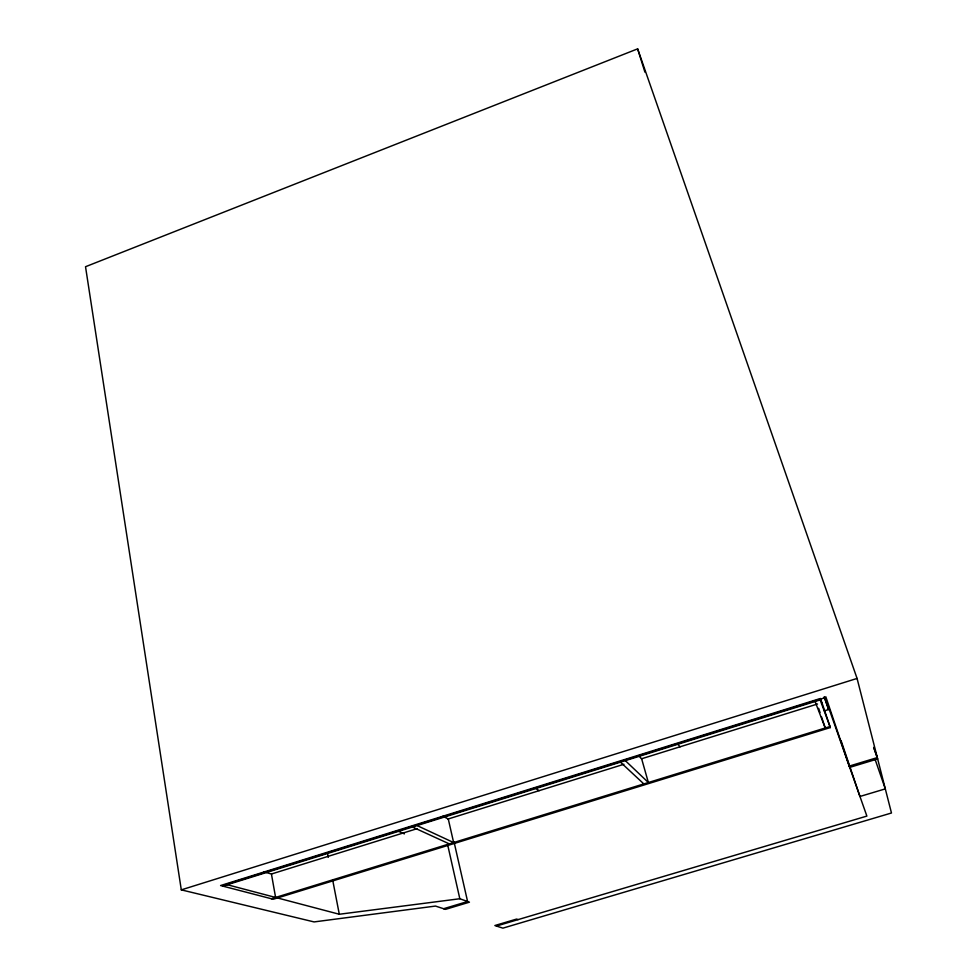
<?xml version="1.0" encoding="UTF-8"?>
<svg xmlns="http://www.w3.org/2000/svg" width="977" height="977" viewBox="0 0 977 977"><rect width="100%" height="100%" fill="white"/><g stroke="black" fill="none" stroke-linecap="round" stroke-linejoin="round"><path stroke-width="1.47" d="M518.079 919.613L516.601 919.076L494.887 925.524L502.886 928.15L891.476 812.998L857.073 678.441L637.639 48.85L85.524 266.721L181.295 889.864L314.069 921.922L435.498 906.07L445.536 909.355L469.424 902.174L459.825 898.742L339.3 914.252L226.188 884.429L825.113 697.688L866.88 816.088L496.438 926.037M181.295 889.864L857.073 678.441M222.805 886.115L820.167 699.911M271.594 873.963L417.191 828.643M447.759 819.117L623.912 764.27M641.388 758.836L817.541 703.99M824.283 710.877L828.643 709.522L824.441 697.212M271.374 898.755L829.962 726.534M830.34 727.572L273.279 899.243L220.594 885.541L819.715 698.702L830.34 727.572L821.913 702.634M849.245 766.102L877.309 757.59L873.817 747.515M443.619 908.732L467.592 901.527L454.061 842.003M264.12 871.863L271.435 874.036L275.599 897.46M397.444 830.816L404.405 833.882M412.453 827.006L449.31 843.896M417.069 825.565L453.633 842.565L448.272 818.97L442.837 816.222M535.311 788.109L539.121 790.662M620.468 762.158L643.831 783.92M625.317 760.643L648.362 782.528L641.633 758.775L638.445 755.575M678.087 744.498L680.053 746.819M815.087 701.486L825.235 727.987L821.474 716.752M820.362 698.408L822.316 703.733M824.173 696.894L828.643 709.522M873.682 747.454L877.651 758.921L849.697 767.385L825.785 696.699M874.891 758.763L885.309 788.879L859.955 796.475L841.05 740.578M818.641 708.313L820.057 712.538M637.639 48.85L644.918 72.139M447.759 845.264L459.825 898.742M327.417 852.836L328.284 857.33M332.632 879.801L339.3 914.252"/></g></svg>
